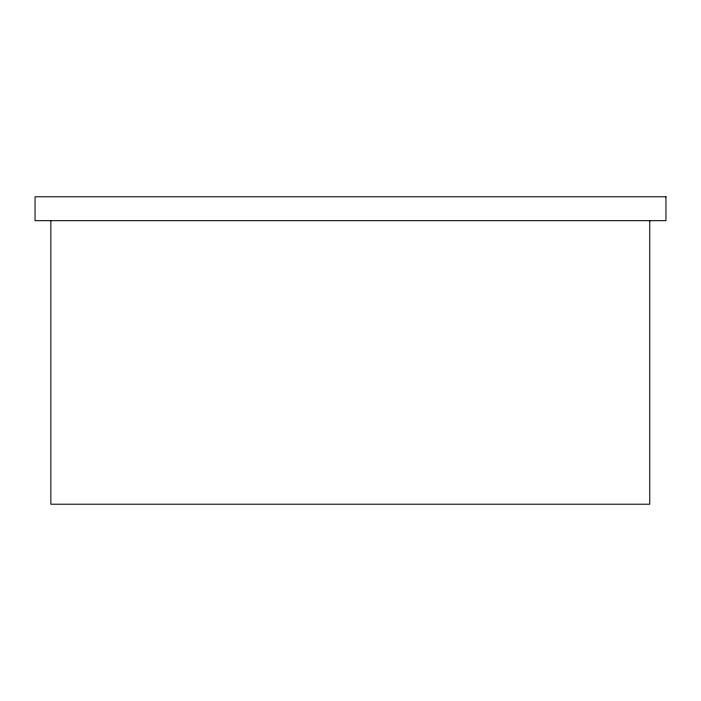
<?xml version="1.0" encoding="UTF-8"?>
<svg xmlns="http://www.w3.org/2000/svg" width="701" height="701" viewBox="0 0 701 701"><rect width="100%" height="100%" fill="white"/><g stroke="black" fill="none" stroke-linecap="round" stroke-linejoin="round"><path stroke-width="1.05" d="M649.757 220.684L649.757 504.212L50.849 504.212L50.849 220.684M665.95 196.788L35.05 196.788L35.05 220.684L665.95 220.684L665.95 196.788"/></g></svg>
